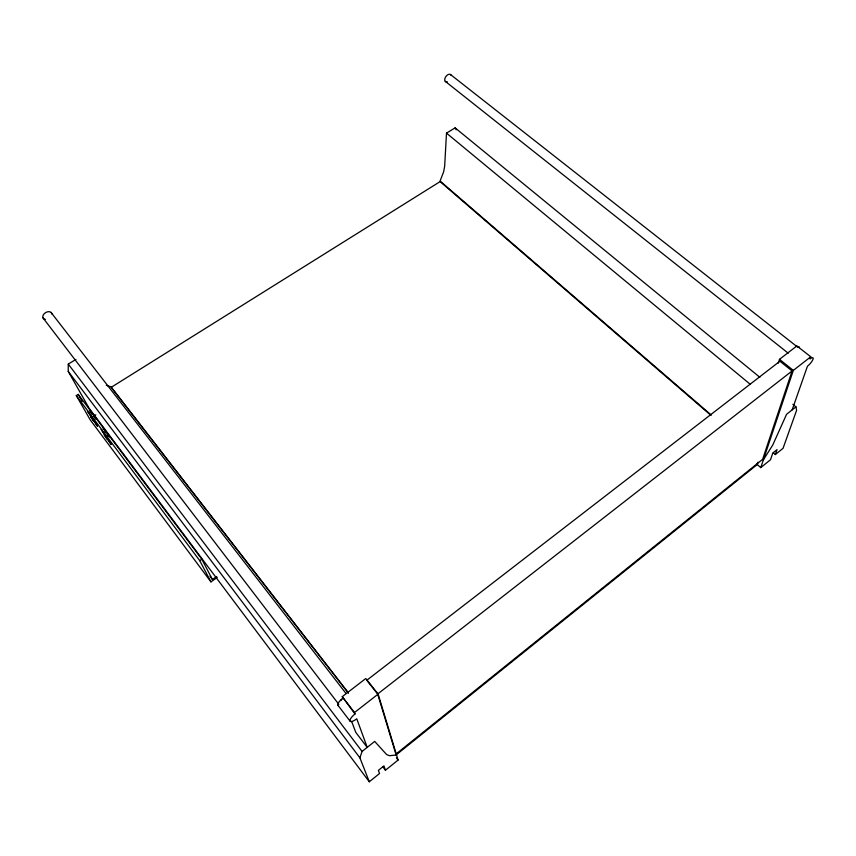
<?xml version="1.0" encoding="UTF-8"?>
<svg xmlns="http://www.w3.org/2000/svg" width="856" height="856" viewBox="0 0 856 856"><rect width="100%" height="100%" fill="white"/><g stroke="black" fill="none" stroke-linecap="round" stroke-linejoin="round"><path stroke-width="1.28" d="M337.863 705.173L349.976 721.02A7.543 2.429 -40.2 0 1 355.005 713.968L342.25 696.666L365.78 678.519L378.127 694.109L398.083 760.064L385.446 770.25L383.959 765.885L378.395 770.368L379.529 773.524L369.289 781.774L89.152 408.312L68.234 371.386L68.266 364.1L75.917 359.424M759.807 377.271L455.114 127.865L446.49 133.129L444.671 166.139L443.654 171.767L440.08 181.044L710.801 414.636M778.297 363.147L779.495 359.338L796.893 345.92L810.75 356.802L810.001 358.953A6.452 1.766 -48.3 0 1 813.018 359.252A6.452 1.766 -48.3 0 1 807.443 366.25L792.142 409.885M758.02 462.144L757.239 464.53L395.921 755.088M792.089 370.958L377.656 694.023L366.775 680.285L779.912 361.211L792.089 370.958L762.61 459.34L395.889 754.136L378.042 695.307M756.736 464.091L760.77 467.601L793.319 370.391L810.75 356.802M369.289 781.774L359.895 757.828L362.067 751.44L374.693 741.414L386.623 754.553L389.501 755.72L396.542 754.971M773.3 452.813L775.333 454.557L777.045 449.625L772.818 453.027L770.496 459.747L760.77 467.601M763.327 459.961L772.743 445.045L786.557 414.315L795.952 406.857L792.859 404.321M775.333 454.557L783.047 448.33L796.594 410.356L795.952 406.857M355.005 713.968L354.48 712.545L378.127 694.109M210.02 576.281L212.406 579.48L216.675 576.473M212.406 579.48L201.823 559.225L78.228 394.381L76.302 395.579L90.254 419.9L210.94 581.887L217.221 577.458M210.94 581.887L199.758 560.669L201.823 559.225M93.625 416.198L95.786 414.839M106.283 385.275L110.97 386.826L348.264 692.729M450.812 74.782L797.546 347.055M445.248 81.341L788.205 353.175M779.495 359.338L793.319 370.391M446.49 133.129L750.487 384.494M711.068 415.47L440.123 181.6L111.227 387.308L348.413 693.125M106.112 432.708L104.849 431.039M107.332 433.735L109.654 437.052M396.446 757.945L398.083 760.064M51.039 312.429L345.877 693.296M91.881 413.769L92.534 414.539L92.073 413.587M342.25 696.666L354.48 712.545M43.046 317.95L338.815 704.36M383.017 767.062L385.446 770.25M68.266 364.1L362.067 751.44M68.234 371.386L359.895 757.828M76.302 395.579L199.758 560.669M95.69 418.851L94.545 417.236M104.614 430.097L103.234 428.321L103.737 429.348M91.132 412.731L91.517 413.288M107.278 434.923L107.663 435.49M108.305 435.586L108.691 436.153M105.021 430.686L106.251 432.772M91.742 413.063L89.58 410.099L90.051 411.062M90.372 411.586L90.747 412.153M107.942 435.03L107.374 434.11M455.114 127.865L456.237 129.759M96.15 419.119L93.39 415.181L93.593 415.716M78.228 394.381L82.197 401.336M351.623 721.394L355.786 732.383L367.213 747.352L356.77 718.794A7.543 2.429 -40.2 0 1 349.965 721.009M45.368 319.363A4.901 3.349 -32.1 0 1 42.95 315.789A4.901 3.349 -32.1 0 1 47.743 311.787A4.901 3.349 -32.1 0 1 51.809 313.992M340.72 700.604A6.227 2.097 -40 0 1 341.844 699.48M447.314 81.78A4.323 2.611 -54.5 0 1 444.735 79.608A4.323 2.611 -54.5 0 1 447.613 74.868A4.323 2.611 -54.5 0 1 451.166 75.414M338.313 705.654A7.469 2.515 -40 0 1 342.807 698.132M798.167 346.915A6.409 1.83 -48.5 0 1 799.418 347.622M94.449 421.687L97.413 426.117L94.449 421.687M101.276 429.562L104.282 434.056L101.276 429.562M87.644 411.319L90.608 415.759L87.644 411.319M91.453 416.412L94.417 420.863L91.453 416.412M105.234 434.859L108.166 439.182L105.234 434.859M108.134 440.005L111.141 444.435L108.134 440.005M104.272 434.816L107.257 439.235L104.272 434.816M90.704 416.637L93.636 421.024L90.704 416.637"/></g></svg>
